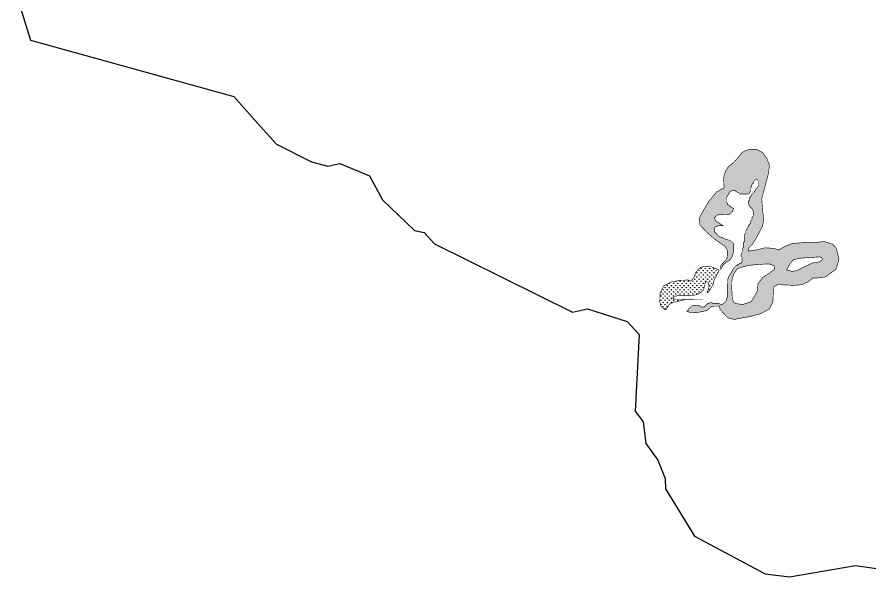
# Model space of a CAD drawing. Header units: metres. Extents: x 319750 to 415268, y 1725605 to 1842937.
# Drawn here: x 344580 to 347427, y 1759695 to 1761565 of the extents above; entities that cross this region are included whole.
import ezdxf

# ---------------------------------------------------------------- set-up
doc = ezdxf.new("R2010")
doc.units = ezdxf.units.M
doc.header["$MEASUREMENT"] = 0
doc.layers.add('DISTRICT BOUNDRY', color=86, linetype='Continuous')
doc.layers.add('MANGROOVES BUFFER ZONE', color=120, linetype='Continuous')
pattern_1 = [(90, (0, 0), (-7.071067809999999, 7.071067809999999), [1.875, -12.26713563]), (45, (0, 0), (-7.071067811865476, 7.071067811865476), [1.875, -8.125]), (135, (0, 0), (-7.071067811865476, -7.071067811865475), [1.875, -8.125])]

msp = doc.modelspace()

# ---------------------------------------------------------------- hatches: boundary and pattern name
at = {"layer": 'MANGROOVES BUFFER ZONE'}
h = msp.add_hatch(dxfattribs=at)
h.set_pattern_fill('GRASS', color=256, scale=10)
h.set_pattern_definition(pattern_1)
h.paths.add_polyline_path([(347238.831087974, 1760693.896044257), (347253.8701096659, 1760693.853179752), (347278.9446402821, 1760697.121528967), (347314.1425295635, 1760722.997370507), (347324.2625207246, 1760755.949184333), (347315.1779486553, 1760793.130470764), (347302.683482529, 1760806.525351201), (347273.4659445502, 1760815.375647531), (347247.9724652195, 1760811.691015277), (347209.9572260521, 1760811.799367033), (347169.4271048483, 1760808.992546771), (347144.7524846453, 1760799.460900623), (347122.9012573059, 1760787.174301975), (347105.7877941374, 1760792.232804787), (347077.3867355031, 1760794.401139736), (347047.7050329287, 1760786.971150546), (347020.9582771651, 1760783.290090404), (347020.9856446719, 1760792.891986619), (347035.6473638555, 1760807.044420252), (347053.2785366391, 1760837.052485618), (347068.3996607135, 1760865.815273731), (347073.0591877641, 1760888.345722585), (347070.195634347, 1760909.645182425), (347066.2230924447, 1760957.487604043), (347077.21446968, 1760999.547245926), (347088.8110013597, 1761043.874480548), (347092.2722279503, 1761070.156417037), (347083.4787922508, 1761092.30827302), (347068.6623005312, 1761112.770895564), (347048.6331258592, 1761122.71994706), (347029.6198332218, 1761123.555094043), (347010.8508093427, 1761118.662589893), (346999.6524593791, 1761112.03032957), (346989.43305296, 1761098.419058655), (346973.249886382, 1761079.746905537), (346954.8456643549, 1761065.445951282), (346944.646243831, 1761049.227339274), (346938.7513615357, 1761028.2702903), (346940.4286553711, 1760994.40343157), (346915.3000132692, 1760981.089987722), (346888.6766259125, 1760947.937730266), (346873.3071497835, 1760922.589351477), (346856.8871812378, 1760892.580067399), (346859.9342348261, 1760870.029346213), (346881.6482190544, 1760847.166302628), (346906.4900462448, 1760824.969173565), (346927.7084719017, 1760810.139789652), (346942.9767738753, 1760799.991192257), (346950.718844593, 1760787.273051111), (346951.71675598, 1760773.537698162), (346949.856054784, 1760757.478543191), (346933.471607936, 1760739.906150923), (346927.2238934435, 1760731.11443051), (346927.4693036017, 1760722.291600512), (346931.5421339044, 1760726.341912702), (346935.6264991686, 1760734.454112663), (346939.6992871636, 1760738.504424973), (346947.844947769, 1760746.605049353), (346955.9790311052, 1760750.643786083), (346960.0518191002, 1760754.694098393), (346964.1246917107, 1760758.744410463), (346968.2090569749, 1760766.856610424), (346972.3166613934, 1760783.092585445), (346972.3513932013, 1760795.278248396), (346972.3861250092, 1760807.463911348), (346960.2370554091, 1760819.684300801), (346956.1758446834, 1760819.695876141), (346944.0037051602, 1760823.792490053), (346935.8927763627, 1760827.877528624), (346923.7206368395, 1760831.974142536), (346919.6709187676, 1760836.047605767), (346911.5716518549, 1760844.194531748), (346907.521933783, 1760848.26799498), (346907.5450883216, 1760856.391770281), (346907.5566655909, 1760860.453657931), (346911.6295382015, 1760864.50397), (346915.6907489271, 1760864.492394661), (346919.7635369221, 1760868.542706971), (346923.8248322633, 1760868.53113139), (346931.9473383302, 1760868.507980469), (346936.0085490558, 1760868.496405129), (346913.3125615747, 1760883.801467608), (346908.3389179843, 1760894.194333387), (346916.9297770688, 1760903.683504729), (346935.0157806352, 1760905.942831239), (346956.2668569969, 1760905.039100635), (346961.2405005873, 1760908.654023051), (346969.379216973, 1760917.691292924), (346972.1028480117, 1760925.570503924), (346964.6109372628, 1760929.343776399), (346960.5612191908, 1760933.417239631), (346952.4503750089, 1760937.502277961), (346952.4619522782, 1760941.564165612), (346948.4122342063, 1760945.637628843), (346948.4353887449, 1760953.761404144), (346948.4585432835, 1760961.885179445), (346952.5429931633, 1760969.997379165), (346956.6157811583, 1760974.047691476), (346956.6273584276, 1760978.109579126), (346960.7001464225, 1760982.159891437), (346968.8342297587, 1760986.198628166), (346972.8955250999, 1760986.187052585), (346976.9567358256, 1760986.175477245), (346981.0063692819, 1760982.102014255), (346989.1172980795, 1760978.016975683), (346993.1670161514, 1760973.943512452), (347001.2894376026, 1760973.920361772), (347009.4119436695, 1760973.897210851), (347013.4732390107, 1760973.88563527), (347021.595660462, 1760973.86248459), (347025.6685330725, 1760977.912796659), (347029.7528983368, 1760986.02499662), (347029.7760528754, 1760994.148771921), (347033.8720800246, 1761006.322859292), (347037.9448680195, 1761010.373171602), (347037.9564452888, 1761014.435059253), (347042.0292332837, 1761018.485371563), (347046.1021058943, 1761022.535683633), (347050.1633166199, 1761022.524108293), (347054.2130346918, 1761018.450645061), (347054.1898801532, 1761010.32686976), (347054.1783028839, 1761006.26498211), (347054.1551483453, 1760998.141206809), (347050.0822757347, 1760994.090894739), (347046.0094877398, 1760990.040582429), (347041.92503786, 1760981.928382709), (347037.852249865, 1760977.878070398), (347033.7794618701, 1760973.827758088), (347029.6950119903, 1760965.715558368), (347025.6222239953, 1760961.665246057), (347025.5990694567, 1760953.541470756), (347021.5261968462, 1760949.491158687), (347021.5030423076, 1760941.367383386), (347025.5411831102, 1760933.232032504), (347029.5908165665, 1760929.158569513), (347033.6405346384, 1760925.085106282), (347037.6785908254, 1760916.949755641), (347037.6554362868, 1760908.82598034), (347037.632281507, 1760900.702120423), (347033.5594935121, 1760896.651808113), (347033.5363389734, 1760888.528032812), (347029.4634663629, 1760884.477720742), (347029.4518890936, 1760880.415833092), (347029.4403118243, 1760876.353945441), (347025.3675238294, 1760872.303633131), (347021.2946512188, 1760868.253321061), (347021.2830739495, 1760864.191433411), (347017.2102859546, 1760860.1411211), (347017.1987086853, 1760856.07923345), (347013.1259206904, 1760852.028921139), (347013.114343421, 1760847.967033489), (347013.1027661517, 1760843.905145838), (347009.0298935412, 1760839.854833769), (347009.0183162719, 1760835.792946118), (347009.0067390026, 1760831.731058468), (347008.9951617332, 1760827.669170817), (347008.9835844639, 1760823.607283167), (347008.9720071947, 1760819.545395516), (347008.9604299254, 1760815.483507866), (347004.8876419304, 1760811.433195555), (347004.8644873918, 1760803.309420254), (347004.8529101225, 1760799.247532604), (347004.8413328532, 1760795.185644953), (347000.7684602427, 1760791.135332884), (347000.7568829733, 1760787.073445234), (347000.745305704, 1760783.011557583), (347000.7337284347, 1760778.949669932), (346996.6493631704, 1760770.837469971), (346996.6377859011, 1760766.775582321), (347000.6874193575, 1760762.70211933), (347000.6758420882, 1760758.64023168), (347000.6642648189, 1760754.578344029), (347000.6526875495, 1760750.516456379), (347000.6411102802, 1760746.454568729), (346996.5683222853, 1760742.404256418), (346992.5071115597, 1760742.415831758), (346988.4342389492, 1760738.365519688), (346984.3730282235, 1760738.377095028), (346984.3614509542, 1760734.315207378), (346980.300155613, 1760734.326782959), (346976.227367618, 1760730.276470648), (346972.1545796231, 1760726.226158338), (346968.0701297433, 1760718.113958618), (346955.8285266042, 1760697.839246626), (346951.7325840706, 1760685.665159015), (346951.7094295321, 1760677.541383714), (346951.6746977241, 1760665.355720762), (346951.6399659162, 1760653.170057811), (346951.6052341083, 1760640.98439486), (346951.5705023003, 1760628.798731908), (346947.4976296898, 1760624.748419838), (346947.47447491, 1760616.624559922), (346943.4016869151, 1760612.574247611), (346939.3288143046, 1760608.523935542), (346931.194815584, 1760604.485198571), (346923.0838867864, 1760608.570237143), (346910.9001699939, 1760608.604963404), (346906.8388746527, 1760608.616538985), (346902.7776639271, 1760608.628114325), (346898.7279458551, 1760612.701577556), (346894.6667351295, 1760612.713152896), (346890.5939471346, 1760608.662840586), (346886.5326517933, 1760608.674416167), (346882.4598637984, 1760604.624103856), (346878.3869911879, 1760600.573791787), (346874.3142031929, 1760596.523479476), (346866.191697126, 1760596.546630397), (346862.1304864004, 1760596.558205737), (346858.0807683285, 1760600.631668969), (346854.0195576029, 1760600.643244309), (346849.9583468772, 1760600.654819649), (346845.897051536, 1760600.66639523), (346841.8358408104, 1760600.67797057), (346837.7745454691, 1760600.689546151), (346833.7133347435, 1760600.701121491), (346829.6405467486, 1760596.65080918), (346825.567674138, 1760592.600497111), (346821.5064634124, 1760592.612072451), (346821.4948861431, 1760588.5501848), (346821.4833088738, 1760584.48829715), (346817.4220135325, 1760584.499872731), (346815.3856195349, 1760582.474716575), (346825.751877213, 1760578.966133766), (346845.375203069, 1760577.34101633), (346858.7287851265, 1760579.656735686), (346882.4019351422, 1760584.314665735), (346899.3487096352, 1760599.155865308), (346924.9971509272, 1760599.605823841), (346927.0872111655, 1760588.249223551), (346941.3952972984, 1760572.747499715), (346953.8908795871, 1760559.770129261), (346975.1830468665, 1760555.117193398), (346996.5014655929, 1760559.64867976), (347024.5038036029, 1760564.161079495), (347064.221015137, 1760574.902282369), (347091.3989325915, 1760590.077780764), (347103.461927643, 1760612.590506805), (347105.4807089946, 1760663.382849699), (347123.4725258711, 1760673.351020435), (347138.9209770736, 1760670.384648984), (347170.6664121356, 1760669.041736136), (347200.6504858583, 1760671.078376187), (347220.8309419944, 1760681.005593307)])
h.paths.add_polyline_path([(347149.2958721947, 1760720.627822037), (347161.9941498659, 1760743.289007981), (347172.8784617734, 1760755.072804419), (347197.3679972821, 1760759.605056075), (347227.7531986614, 1760761.871145736), (347259.9524397079, 1760764.137271564), (347266.3015785435, 1760761.871145736), (347269.0226380444, 1760755.526044051), (347259.4988928392, 1760747.368020005), (347236.3698501292, 1760743.742211447), (347209.6128019883, 1760731.505175377), (347184.6697196109, 1760718.814935841), (347167.8898157364, 1760715.18916345)], flags=16)
h.paths.add_polyline_path([(347108.4015678784, 1760722.404758648), (347093.88925054, 1760711.074165676), (347069.8531879963, 1760695.66456068), (347053.9803039555, 1760674.816297098), (347050.3522246209, 1760646.263212934), (347030.8512612454, 1760614.537559845), (347002.2801734372, 1760605.019889235), (346980.5116235258, 1760607.739218528), (346970.9879522243, 1760613.631116747), (346967.3598728896, 1760632.213290669), (346965.9993061873, 1760658.500249004), (346966.452853056, 1760685.693650438), (346972.8019918916, 1760707.448357118), (346984.5932497291, 1760724.217644844), (347008.6293122728, 1760732.37566889), (347030.8512612454, 1760736.454680914), (347061.6900094934, 1760739.174010207), (347091.168191039, 1760740.533692937), (347107.4945480448, 1760734.188555086)], flags=16)
h = msp.add_hatch(dxfattribs=at)
h.set_pattern_fill('GRASS', color=256, scale=10)
h.set_pattern_definition(pattern_1)
h.paths.add_polyline_path([(346919.312023419, 1760710.129088602), (346923.3964732989, 1760718.241288322), (346924.4245656844, 1760719.263696527), (346913.7984476233, 1760724.901562106), (346896.782181396, 1760730.623846346), (346875.1081684476, 1760731.975085665), (346861.6790984607, 1760728.660683906), (346854.9539050772, 1760723.263996818), (346846.1495039392, 1760712.715273222), (346840.6859781912, 1760697.256921427), (346830.066992745, 1760683.876477735), (346820.0096707125, 1760686.484106643), (346795.2337526069, 1760686.03893798), (346763.2157424255, 1760679.940626712), (346738.9206310618, 1760667.114948428), (346726.4225004241, 1760641.253731476), (346725.5704124109, 1760613.918918376), (346729.9127424961, 1760598.174761047), (346743.2105651132, 1760587.655662125), (346744.3312054313, 1760588.770118188), (346748.3925007725, 1760588.758542607), (346748.4040780418, 1760592.820430258), (346752.4768660368, 1760596.870742568), (346756.5613159166, 1760604.982942288), (346764.6953146372, 1760609.021679259), (346772.8293979733, 1760613.060415988), (346780.9519040402, 1760613.037265067), (346789.0859873764, 1760617.076001797), (346793.147198102, 1760617.064426457), (346809.4037877462, 1760621.080096881), (346817.5262091975, 1760621.056946201), (346821.5875045387, 1760621.04537062), (346829.7100106056, 1760621.022219699), (346772.5878394586, 1760623.114754602), (346768.9248775882, 1760626.212241699), (346773.1513549993, 1760632.407215893), (346786.6762453031, 1760634.378330894), (346813.1624364661, 1760634.09673787), (346832.3227038883, 1760634.941516941), (346846.9746252736, 1760637.47581799), (346860.7813102995, 1760643.389199161), (346871.7702698144, 1760653.526439523), (346874.869716144, 1760664.226865934), (346876.8420574885, 1760675.490442225), (346880.2232985403, 1760681.403859562), (346886.9857067403, 1760678.587929322), (346890.3669477922, 1760664.508458958), (346884.4008812751, 1760644.121287248), (346886.6368474583, 1760645.231489637), (346894.7940853331, 1760657.394001667), (346902.9513232078, 1760669.556513698), (346907.0588430107, 1760685.79248896)])

# ---------------------------------------------------------------- linework, layer by layer
at = {"layer": 'DISTRICT BOUNDRY'}
msp.add_polyline3d([(344579.5245730887, 1761632.191991742, 0), (344624.8115517512, 1761487.66917529, 0), (345303.0589606529, 1761299.415267765, 0), (345390.9603772842, 1761201.017916542, 0), (345445.5121660134, 1761139.949671786, 0), (345563.0051541811, 1761081.151404931, 0), (345617.7538135253, 1761066.721792544, 0), (345656.9020874656, 1761076.13018764, 0), (345756.478509127, 1761034.977171899, 0), (345799.9501814219, 1760953.98005388, 0), (345906.4285911921, 1760851.630300877, 0), (345939.109736601, 1760845.073954232, 0), (345973.7359919251, 1760807.960007067, 0), (346434.0900803007, 1760579.02195262, 0), (346484.2152455631, 1760590.344413545, 0), (346616.2512081154, 1760547.789055801, 0), (346656.3196900681, 1760504.366723884, 0), (346643.1465304754, 1760249.282412334, 0), (346669.9237860702, 1760213.627227296, 0), (346678.8811333651, 1760140.341559804, 0), (346718.8951583462, 1760084.779429878, 0), (346743.5550166696, 1760024.169411679, 0), (346744.4035629688, 1759989.321036714, 0), (346841.9734193911, 1759830.863538322, 0), (347077.9862474555, 1759705.59104527, 0), (347158.3567673595, 1759695.117299606, 0), (347379.3139698845, 1759732.878352649, 0), (347551.7522034475, 1759708.539915605, 0)], dxfattribs=at)
at = {"layer": 'MANGROOVES BUFFER ZONE', "const_width": 2}
for points in [[(347238.831087974, 1760693.896044257), (347253.8701096659, 1760693.853179752), (347278.9446402821, 1760697.121528967), (347314.1425295635, 1760722.997370507), (347324.2625207246, 1760755.949184333), (347315.1779486553, 1760793.130470764), (347302.683482529, 1760806.525351201), (347273.4659445502, 1760815.375647531), (347247.9724652195, 1760811.691015277), (347209.9572260521, 1760811.799367033), (347169.4271048483, 1760808.992546771), (347144.7524846453, 1760799.460900623), (347122.9012573059, 1760787.174301975), (347105.7877941374, 1760792.232804787), (347077.3867355031, 1760794.401139736), (347047.7050329287, 1760786.971150546), (347020.9582771651, 1760783.290090404), (347020.9856446719, 1760792.891986619), (347035.6473638555, 1760807.044420252), (347053.2785366391, 1760837.052485618), (347068.3996607135, 1760865.815273731), (347073.0591877641, 1760888.345722585), (347070.195634347, 1760909.645182425), (347066.2230924447, 1760957.487604043), (347077.21446968, 1760999.547245926), (347088.8110013597, 1761043.874480548), (347092.2722279503, 1761070.156417037), (347083.4787922508, 1761092.30827302), (347068.6623005312, 1761112.770895564), (347048.6331258592, 1761122.71994706), (347029.6198332218, 1761123.555094043), (347010.8508093427, 1761118.662589893), (346999.6524593791, 1761112.03032957), (346989.43305296, 1761098.419058655), (346973.249886382, 1761079.746905537), (346954.8456643549, 1761065.445951282), (346944.646243831, 1761049.227339274), (346938.7513615357, 1761028.2702903), (346940.4286553711, 1760994.40343157), (346915.3000132692, 1760981.089987722), (346888.6766259125, 1760947.937730266), (346873.3071497835, 1760922.589351477), (346856.8871812378, 1760892.580067399), (346859.9342348261, 1760870.029346213), (346881.6482190544, 1760847.166302628), (346906.4900462448, 1760824.969173565), (346927.7084719017, 1760810.139789652), (346942.9767738753, 1760799.991192257), (346950.718844593, 1760787.273051111), (346951.71675598, 1760773.537698162), (346949.856054784, 1760757.478543191), (346933.471607936, 1760739.906150923), (346927.2238934435, 1760731.11443051), (346927.4693036017, 1760722.291600512), (346931.5421339044, 1760726.341912702), (346935.6264991686, 1760734.454112663), (346939.6992871636, 1760738.504424973), (346947.844947769, 1760746.605049353), (346955.9790311052, 1760750.643786083), (346960.0518191002, 1760754.694098393), (346964.1246917107, 1760758.744410463), (346968.2090569749, 1760766.856610424), (346972.3166613934, 1760783.092585445), (346972.3513932013, 1760795.278248396), (346972.3861250092, 1760807.463911348), (346960.2370554091, 1760819.684300801), (346956.1758446834, 1760819.695876141), (346944.0037051602, 1760823.792490053), (346935.8927763627, 1760827.877528624), (346923.7206368395, 1760831.974142536), (346919.6709187676, 1760836.047605767), (346911.5716518549, 1760844.194531748), (346907.521933783, 1760848.26799498), (346907.5450883216, 1760856.391770281), (346907.5566655909, 1760860.453657931), (346911.6295382015, 1760864.50397), (346915.6907489271, 1760864.492394661), (346919.7635369221, 1760868.542706971), (346923.8248322633, 1760868.53113139), (346931.9473383302, 1760868.507980469), (346936.0085490558, 1760868.496405129), (346913.3125615747, 1760883.801467608), (346908.3389179843, 1760894.194333387), (346916.9297770688, 1760903.683504729), (346935.0157806352, 1760905.942831239), (346956.2668569969, 1760905.039100635), (346961.2405005873, 1760908.654023051), (346969.379216973, 1760917.691292924), (346972.1028480117, 1760925.570503924), (346964.6109372628, 1760929.343776399), (346960.5612191908, 1760933.417239631), (346952.4503750089, 1760937.502277961), (346952.4619522782, 1760941.564165612), (346948.4122342063, 1760945.637628843), (346948.4353887449, 1760953.761404144), (346948.4585432835, 1760961.885179445), (346952.5429931633, 1760969.997379165), (346956.6157811583, 1760974.047691476), (346956.6273584276, 1760978.109579126), (346960.7001464225, 1760982.159891437), (346968.8342297587, 1760986.198628166), (346972.8955250999, 1760986.187052585), (346976.9567358256, 1760986.175477245), (346981.0063692819, 1760982.102014255), (346989.1172980795, 1760978.016975683), (346993.1670161514, 1760973.943512452), (347001.2894376026, 1760973.920361772), (347009.4119436695, 1760973.897210851), (347013.4732390107, 1760973.88563527), (347021.595660462, 1760973.86248459), (347025.6685330725, 1760977.912796659), (347029.7528983368, 1760986.02499662), (347029.7760528754, 1760994.148771921), (347033.8720800246, 1761006.322859292), (347037.9448680195, 1761010.373171602), (347037.9564452888, 1761014.435059253), (347042.0292332837, 1761018.485371563), (347046.1021058943, 1761022.535683633), (347050.1633166199, 1761022.524108293), (347054.2130346918, 1761018.450645061), (347054.1898801532, 1761010.32686976), (347054.1783028839, 1761006.26498211), (347054.1551483453, 1760998.141206809), (347050.0822757347, 1760994.090894739), (347046.0094877398, 1760990.040582429), (347041.92503786, 1760981.928382709), (347037.852249865, 1760977.878070398), (347033.7794618701, 1760973.827758088), (347029.6950119903, 1760965.715558368), (347025.6222239953, 1760961.665246057), (347025.5990694567, 1760953.541470756), (347021.5261968462, 1760949.491158687), (347021.5030423076, 1760941.367383386), (347025.5411831102, 1760933.232032504), (347029.5908165665, 1760929.158569513), (347033.6405346384, 1760925.085106282), (347037.6785908254, 1760916.949755641), (347037.6554362868, 1760908.82598034), (347037.632281507, 1760900.702120423), (347033.5594935121, 1760896.651808113), (347033.5363389734, 1760888.528032812), (347029.4634663629, 1760884.477720742), (347029.4518890936, 1760880.415833092), (347029.4403118243, 1760876.353945441), (347025.3675238294, 1760872.303633131), (347021.2946512188, 1760868.253321061), (347021.2830739495, 1760864.191433411), (347017.2102859546, 1760860.1411211), (347017.1987086853, 1760856.07923345), (347013.1259206904, 1760852.028921139), (347013.114343421, 1760847.967033489), (347013.1027661517, 1760843.905145838), (347009.0298935412, 1760839.854833769), (347009.0183162719, 1760835.792946118), (347009.0067390026, 1760831.731058468), (347008.9951617332, 1760827.669170817), (347008.9835844639, 1760823.607283167), (347008.9720071947, 1760819.545395516), (347008.9604299254, 1760815.483507866), (347004.8876419304, 1760811.433195555), (347004.8644873918, 1760803.309420254), (347004.8529101225, 1760799.247532604), (347004.8413328532, 1760795.185644953), (347000.7684602427, 1760791.135332884), (347000.7568829733, 1760787.073445234), (347000.745305704, 1760783.011557583), (347000.7337284347, 1760778.949669932), (346996.6493631704, 1760770.837469971), (346996.6377859011, 1760766.775582321), (347000.6874193575, 1760762.70211933), (347000.6758420882, 1760758.64023168), (347000.6642648189, 1760754.578344029), (347000.6526875495, 1760750.516456379), (347000.6411102802, 1760746.454568729), (346996.5683222853, 1760742.404256418), (346992.5071115597, 1760742.415831758), (346988.4342389492, 1760738.365519688), (346984.3730282235, 1760738.377095028), (346984.3614509542, 1760734.315207378), (346980.300155613, 1760734.326782959), (346976.227367618, 1760730.276470648), (346972.1545796231, 1760726.226158338), (346968.0701297433, 1760718.113958618), (346955.8285266042, 1760697.839246626), (346951.7325840706, 1760685.665159015), (346951.7094295321, 1760677.541383714), (346951.6746977241, 1760665.355720762), (346951.6399659162, 1760653.170057811), (346951.6052341083, 1760640.98439486), (346951.5705023003, 1760628.798731908), (346947.4976296898, 1760624.748419838), (346947.47447491, 1760616.624559922), (346943.4016869151, 1760612.574247611), (346939.3288143046, 1760608.523935542), (346931.194815584, 1760604.485198571), (346923.0838867864, 1760608.570237143), (346910.9001699939, 1760608.604963404), (346906.8388746527, 1760608.616538985), (346902.7776639271, 1760608.628114325), (346898.7279458551, 1760612.701577556), (346894.6667351295, 1760612.713152896), (346890.5939471346, 1760608.662840586), (346886.5326517933, 1760608.674416167), (346882.4598637984, 1760604.624103856), (346878.3869911879, 1760600.573791787), (346874.3142031929, 1760596.523479476), (346866.191697126, 1760596.546630397), (346862.1304864004, 1760596.558205737), (346858.0807683285, 1760600.631668969), (346854.0195576029, 1760600.643244309), (346849.9583468772, 1760600.654819649), (346845.897051536, 1760600.66639523), (346841.8358408104, 1760600.67797057), (346837.7745454691, 1760600.689546151), (346833.7133347435, 1760600.701121491), (346829.6405467486, 1760596.65080918), (346825.567674138, 1760592.600497111), (346821.5064634124, 1760592.612072451), (346821.4948861431, 1760588.5501848), (346821.4833088738, 1760584.48829715), (346817.4220135325, 1760584.499872731), (346815.3856195349, 1760582.474716575), (346825.751877213, 1760578.966133766), (346845.375203069, 1760577.34101633), (346858.7287851265, 1760579.656735686), (346882.4019351422, 1760584.314665735), (346899.3487096352, 1760599.155865308), (346924.9971509272, 1760599.605823841), (346927.0872111655, 1760588.249223551), (346941.3952972984, 1760572.747499715), (346953.8908795871, 1760559.770129261), (346975.1830468665, 1760555.117193398), (346996.5014655929, 1760559.64867976), (347024.5038036029, 1760564.161079495), (347064.221015137, 1760574.902282369), (347091.3989325915, 1760590.077780764), (347103.461927643, 1760612.590506805), (347105.4807089946, 1760663.382849699), (347123.4725258711, 1760673.351020435), (347138.9209770736, 1760670.384648984), (347170.6664121356, 1760669.041736136), (347200.6504858583, 1760671.078376187), (347220.8309419944, 1760681.005593307), (347238.831087974, 1760693.896044257)], [(347149.2958721947, 1760720.627822037), (347161.9941498659, 1760743.289007981), (347172.8784617734, 1760755.072804419), (347197.3679972821, 1760759.605056075), (347227.7531986614, 1760761.871145736), (347259.9524397079, 1760764.137271564), (347266.3015785435, 1760761.871145736), (347269.0226380444, 1760755.526044051), (347259.4988928392, 1760747.368020005), (347236.3698501292, 1760743.742211447), (347209.6128019883, 1760731.505175377), (347184.6697196109, 1760718.814935841), (347167.8898157364, 1760715.18916345), (347149.2958721947, 1760720.627822037)], [(347108.4015678784, 1760722.404758648), (347093.88925054, 1760711.074165676), (347069.8531879963, 1760695.66456068), (347053.9803039555, 1760674.816297098), (347050.3522246209, 1760646.263212934), (347030.8512612454, 1760614.537559845), (347002.2801734372, 1760605.019889235), (346980.5116235258, 1760607.739218528), (346970.9879522243, 1760613.631116747), (346967.3598728896, 1760632.213290669), (346965.9993061873, 1760658.500249004), (346966.452853056, 1760685.693650438), (346972.8019918916, 1760707.448357118), (346984.5932497291, 1760724.217644844), (347008.6293122728, 1760732.37566889), (347030.8512612454, 1760736.454680914), (347061.6900094934, 1760739.174010207), (347091.168191039, 1760740.533692937), (347107.4945480448, 1760734.188555086), (347108.4015678784, 1760722.404758648)], [(346919.312023419, 1760710.129088602), (346923.3964732989, 1760718.241288322), (346924.4245656844, 1760719.263696527), (346913.7984476233, 1760724.901562106), (346896.782181396, 1760730.623846346), (346875.1081684476, 1760731.975085665), (346861.6790984607, 1760728.660683906), (346854.9539050772, 1760723.263996818), (346846.1495039392, 1760712.715273222), (346840.6859781912, 1760697.256921427), (346830.066992745, 1760683.876477735), (346820.0096707125, 1760686.484106643), (346795.2337526069, 1760686.03893798), (346763.2157424255, 1760679.940626712), (346738.9206310618, 1760667.114948428), (346726.4225004241, 1760641.253731476), (346725.5704124109, 1760613.918918376), (346729.9127424961, 1760598.174761047), (346743.2105651132, 1760587.655662125), (346744.3312054313, 1760588.770118188), (346748.3925007725, 1760588.758542607), (346748.4040780418, 1760592.820430258), (346752.4768660368, 1760596.870742568), (346756.5613159166, 1760604.982942288), (346764.6953146372, 1760609.021679259), (346772.8293979733, 1760613.060415988), (346780.9519040402, 1760613.037265067), (346789.0859873764, 1760617.076001797), (346793.147198102, 1760617.064426457), (346809.4037877462, 1760621.080096881), (346817.5262091975, 1760621.056946201), (346821.5875045387, 1760621.04537062), (346829.7100106056, 1760621.022219699), (346772.5878394586, 1760623.114754602), (346768.9248775882, 1760626.212241699), (346773.1513549993, 1760632.407215893), (346786.6762453031, 1760634.378330894), (346813.1624364661, 1760634.09673787), (346832.3227038883, 1760634.941516941), (346846.9746252736, 1760637.47581799), (346860.7813102995, 1760643.389199161), (346871.7702698144, 1760653.526439523), (346874.869716144, 1760664.226865934), (346876.8420574885, 1760675.490442225), (346880.2232985403, 1760681.403859562), (346886.9857067403, 1760678.587929322), (346890.3669477922, 1760664.508458958), (346884.4008812751, 1760644.121287248), (346886.6368474583, 1760645.231489637), (346894.7940853331, 1760657.394001667), (346902.9513232078, 1760669.556513698), (346907.0588430107, 1760685.79248896), (346919.312023419, 1760710.129088602)]]:
    msp.add_lwpolyline(points, close=True, dxfattribs=at)

doc.saveas('drawing.dxf')
